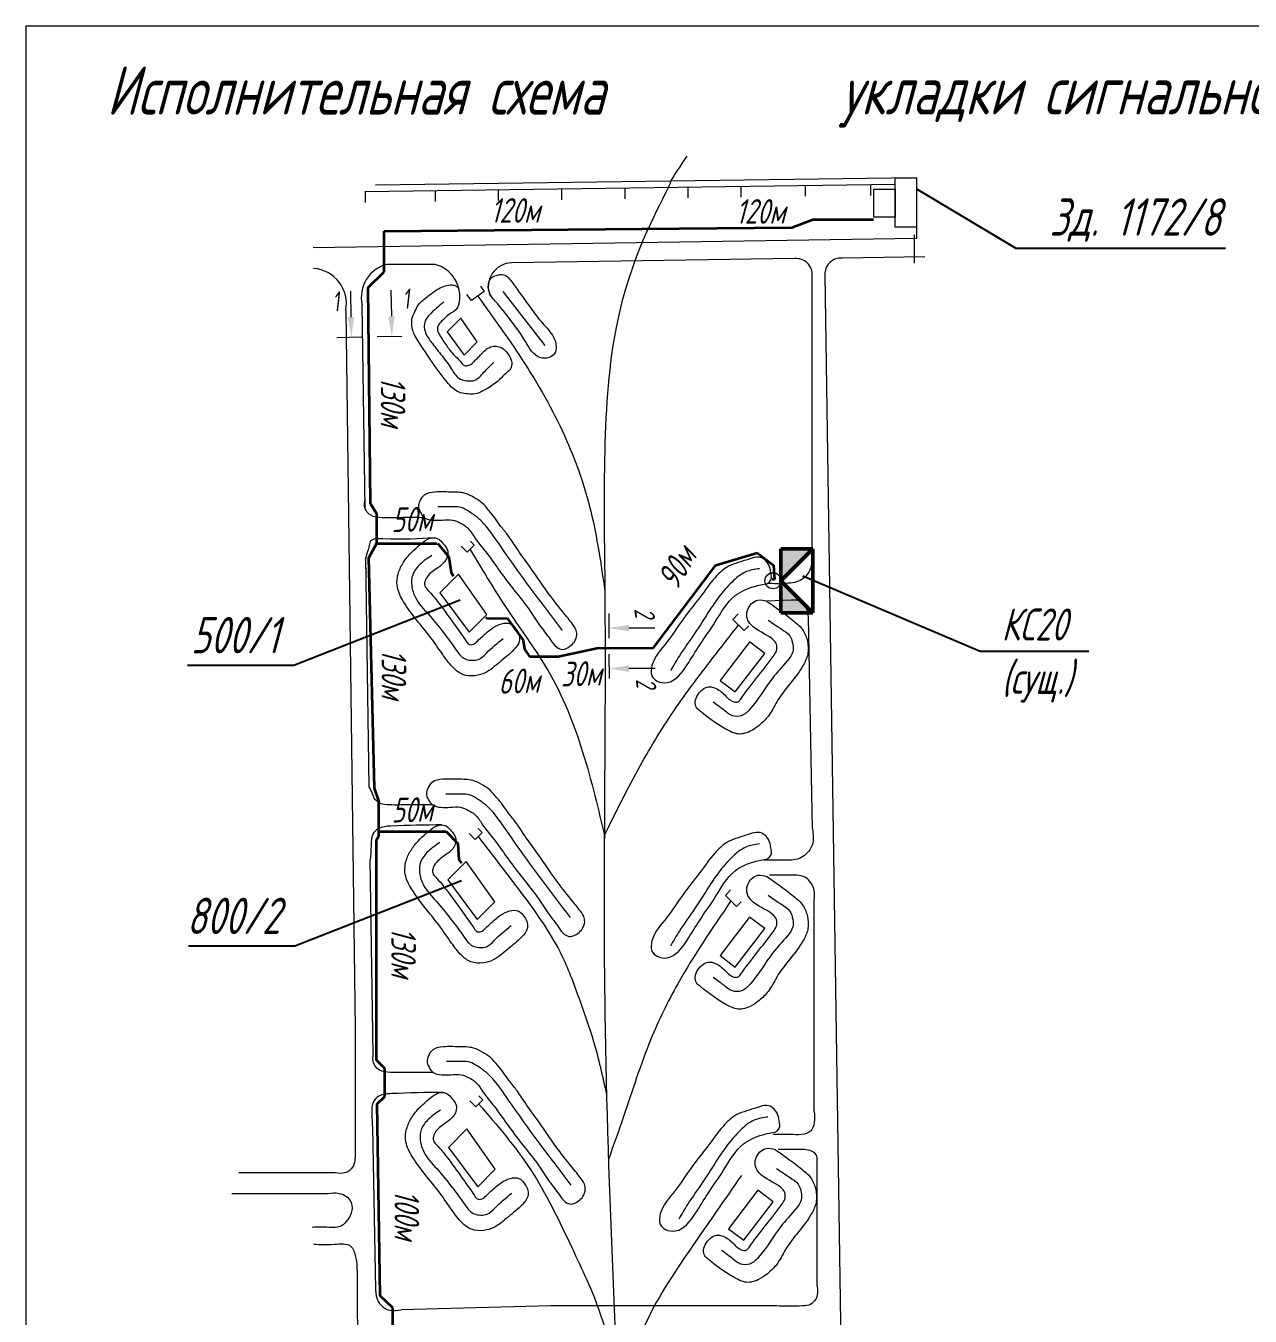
# Model space of a CAD drawing. Header units: millimetres. Extents: x 10081 to 14674, y 790 to 10644.
# Drawn here: x 13138 to 13644, y 2984 to 3518 of the extents above; entities that cross this region are included whole.
import ezdxf
from ezdxf import colors
from ezdxf.entities.mleader import LeaderData, LeaderLine
from ezdxf.enums import TextEntityAlignment as Align
from ezdxf.math import Vec2, Vec3

# ---------------------------------------------------------------- set-up
doc = ezdxf.new("R2010")
doc.units = ezdxf.units.MM
for name, color, linetype, lineweight in [('Линия выноска', 137, 'Continuous', 20), ('Линия связи (Вновь)', 3, 'Continuous', 60), ('Рамка толстая', 7, 'Continuous', 60), ('Строительный', 251, 'Continuous', 13), ('ТаБлица', 253, 'Continuous', 25), ('текст', 7, 'Continuous', 25), ('Щиты пульты (Вновь)', 5, 'Continuous', 50), ('Элемент эл. схем', 7, 'Continuous', 35)]:
    doc.layers.add(name, color=color, linetype=linetype, lineweight=lineweight)
doc.layers.add('Текст.', color=51, linetype='Continuous')
doc.styles.add('Simplex', font='simplex.shx', dxfattribs={"width": 0.7, "oblique": 15})

# ---------------------------------------------------------------- blocks, each defined once
blk = doc.blocks.new('_None')
blk = doc.blocks.new('A$C4BB167BF')
at = {"layer": 'Щиты пульты (Вновь)', "true_color": 0xc7c8ca}
h = blk.add_hatch(color=9, dxfattribs=at)
h.paths.add_polyline_path([(0, 3), (0, 0), (3, 3)])
h.paths.add_polyline_path([(6, 3), (3, 3), (6, 0)])
at = {"layer": 'Щиты пульты (Вновь)', "color": 252, "true_color": 0x939598}
for p, q in [((0, 3), (0, 0)), ((6, 3), (0, 3)), ((0, 0), (3, 3)), ((3, 3), (6, 0)), ((6, 0), (6, 3)), ((0, 0), (6, 0))]:
    blk.add_line(p, q, dxfattribs=at)

msp = doc.modelspace()

# ---------------------------------------------------------------- linework, layer by layer
at = {"color": 18, "lineweight": 20, "true_color": 0x000000}
for points in [[(13497.36704, 3454.66948), (13506.25586, 3454.66948), (13506.25586, 3434.30951), (13497.36704, 3434.30951)], [(13488.54055, 3450.06113), (13497.38524, 3450.06113), (13497.38524, 3438.39052), (13488.54055, 3438.39052)]]:
    msp.add_lwpolyline(points, close=True, dxfattribs=at)
at = {"layer": 'Линия связи (Вновь)', "color": 18, "lineweight": 35, "true_color": 0x000000}
for p, q in [((13454.72359, 3434.11528), (13463.31593, 3437.45289)), ((13463.31593, 3437.45289), (13488.45535, 3437.41901)), ((13286.15888, 3432.63208), (13392.70114, 3433.5499)), ((13286.16434, 3415.85816), (13286.15888, 3432.63208)), ((13392.70114, 3433.5499), (13454.72359, 3434.11528)), ((13279.52187, 3409.4045), (13286.16434, 3415.85816)), ((13280.50295, 3319.9457), (13279.52187, 3409.4045)), ((13283.19401, 3315.82926), (13280.50295, 3319.9457)), ((13283.19401, 3303.75199), (13283.19401, 3315.82926)), ((13279.8911, 3297.68443), (13283.19401, 3303.75199)), ((13282.226, 3202.40581), (13279.8911, 3297.68443)), ((13284.01138, 3197.16057), (13282.226, 3202.40581)), ((13283.93016, 3182.60955), (13284.01138, 3197.16057)), ((13283.06283, 3181.07583), (13283.93016, 3182.60955)), ((13283.06283, 3089.98414), (13283.06283, 3181.07583)), ((13286.44772, 3086.56013), (13283.06283, 3089.98414)), ((13286.44772, 3075.04286), (13286.44772, 3086.56013)), ((13283.30677, 3071.946), (13286.44772, 3075.04286)), ((13284.57689, 2992.63736), (13283.30677, 3071.946)), ((13289.78752, 2987.76432), (13284.57689, 2992.63736)), ((13289.78752, 2979.40227), (13289.78752, 2987.76432))]:
    msp.add_line(p, q, dxfattribs=at)
at = {"layer": 'Рамка толстая', "color": 18, "lineweight": 20, "true_color": 0x000000}
for q in [(14106.69761, 3517.50277), (13138.07261, 2184.37777)]:
    msp.add_line((13138.07261, 3517.50277), q, dxfattribs=at)
at = {"layer": 'Строительный', "color": 18, "lineweight": 20, "true_color": 0x000000}
for p, q in [((13497.36704, 3451.96824), (13278.19683, 3448.89266)), ((13506.25586, 3454.66948), (13282.58578, 3451.70136)), ((13385.63233, 3450.40028), (13385.63233, 3445.99028)), ((13411.7638, 3450.76698), (13411.7638, 3446.35698)), ((13433.63318, 3451.07387), (13433.63318, 3446.66387)), ((13460.18587, 3451.44648), (13460.18587, 3447.03648)), ((13487.16324, 3451.82505), (13487.16324, 3447.41505)), ((13278.32058, 3448.89439), (13278.32058, 3444.48439)), ((13307.23792, 3449.30019), (13307.23792, 3444.89019)), ((13333.36939, 3449.66688), (13333.36939, 3445.25688)), ((13359.50086, 3450.03358), (13359.50086, 3445.62358)), ((13506.25586, 3434.30951), (13506.25586, 3429.61441)), ((13506.25586, 3429.61441), (13256.8823, 3425.79156)), ((13505.44002, 3419.35059), (13505.44002, 3431.12724)), ((13307.26544, 3418.92205), (13287.43545, 3418.92205)), ((13455.85926, 3421.28256), (13338.98827, 3419.55346)), ((13509.66881, 3422.05074), (13475.56709, 3421.48714)), ((13463.09133, 3298.89196), (13463.09133, 3414.2896)), ((13468.33502, 3414.49418), (13482.87612, 2434.19902)), ((13327.55161, 3407.65913), (13322.22202, 3403.92832)), ((13325.99697, 3409.88), (13327.55161, 3407.65913)), ((13335.26457, 3407.6846), (13352.55755, 3385.42208)), ((13278.33115, 3318.02342), (13277.09108, 3402.1666)), ((13322.22202, 3403.92832), (13320.41692, 3406.50698)), ((13270.2903, 3399.90181), (13274.16528, 3103.18558)), ((13317.92585, 3396.7498), (13312.26729, 3391.09124)), ((13324.62116, 3386.87512), (13317.92585, 3396.7498)), ((13312.26729, 3391.09124), (13319.20158, 3381.45553)), ((13319.20158, 3381.45553), (13324.62116, 3386.87512)), ((13318.04585, 3302.47714), (13320.55144, 3299.97155)), ((13320.55144, 3299.97155), (13323.44393, 3302.86404)), ((13323.44393, 3302.86404), (13321.80713, 3304.50084)), ((13280.02578, 3203.03689), (13278.62927, 3297.79495)), ((13316.85613, 3290.90174), (13309.19407, 3283.23968)), ((13328.57851, 3274.20344), (13316.85613, 3290.90174)), ((13309.19407, 3283.23968), (13321.2941, 3266.91903)), ((13454.61085, 3280.18091), (13444.36577, 3279.70768)), ((13321.2941, 3266.91903), (13328.57851, 3274.20344)), ((13430.34375, 3272.19399), (13432.54199, 3274.4469)), ((13435.00009, 3267.65065), (13430.34375, 3272.19399)), ((13436.89333, 3269.59097), (13435.00009, 3267.65065)), ((13463.19848, 3185.54184), (13461.58919, 3273.07988)), ((13321.33046, 3183.78888), (13323.83604, 3181.2833)), ((13323.83604, 3181.2833), (13326.72853, 3184.17579)), ((13326.72853, 3184.17579), (13325.09173, 3185.81259)), ((13281.65475, 3092.50517), (13280.46976, 3172.91096)), ((13320.14073, 3172.21349), (13312.47868, 3164.55143)), ((13331.86311, 3155.51519), (13320.14073, 3172.21349)), ((13312.47868, 3164.55143), (13324.57871, 3148.23078)), ((13427.20112, 3158.1539), (13429.39936, 3160.40681)), ((13431.85747, 3153.61056), (13427.20112, 3158.1539)), ((13324.57871, 3148.23078), (13331.86311, 3155.51519)), ((13433.7507, 3155.55088), (13431.85747, 3153.61056)), ((13463.96278, 3068.78051), (13463.96278, 3156.14489)), ((13274.16528, 3103.18558), (13274.16528, 3056.84034)), ((13321.60258, 3073.23716), (13324.10817, 3070.73158)), ((13324.10817, 3070.73158), (13327.00065, 3073.62406)), ((13327.00065, 3073.62406), (13325.36385, 3075.26087)), ((13281.33926, 3062.36804), (13282.60341, 2995.17654)), ((13320.41285, 3061.66176), (13312.7508, 3053.99971)), ((13332.13523, 3044.96346), (13320.41285, 3061.66176)), ((13312.7508, 3053.99971), (13324.85083, 3037.67906)), ((13324.85083, 3037.67906), (13332.13523, 3044.96346)), ((13465.19265, 2996.58608), (13465.19265, 3046.22322)), ((13265.97209, 3043.46034), (13226.07153, 3043.46034)), ((13223.27921, 3035.0103), (13262.75682, 3035.0103)), ((13355.14365, 2988.46422), (13293.19729, 2986.92779)), ((13441.49679, 2988.46422), (13355.14365, 2988.46422))]:
    msp.add_line(p, q, dxfattribs=at)
for points in [[(13437.02974, 3262.6928), (13425.07703, 3246.99453), (13431.33248, 3242.23162), (13443.46754, 3258.16937), (13437.21209, 3262.93229)], [(13437.02974, 3148.95692), (13425.07703, 3133.25866), (13431.33248, 3128.49574), (13443.46754, 3144.4335), (13437.21209, 3149.19642)], [(13440.65833, 3036.33673), (13428.52327, 3020.39897), (13434.77872, 3015.63605), (13446.91378, 3031.57381), (13440.65833, 3036.33673)]]:
    msp.add_lwpolyline(points, dxfattribs=at)
for centre, radius, start, end in [((13290.69662, 3405.3378), 13.97022, 103.4995273, 193.1203426), ((13303.6357, 3405.5461), 13.85969, 348.9529646, 74.8176439), ((13339.11329, 3409.66471), 9.88954, 90.724334, 202.1324937), ((13456.51844, 3414.72811), 6.58751, 356.1831717, 95.7428842), ((13474.90791, 3414.93269), 6.58751, 84.2571158, 183.8168283), ((13255.99661, 3402.70014), 14.56504, 348.9231227, 85.8692236)]:
    msp.add_arc(centre, radius, start, end, dxfattribs=at)
msp.add_open_spline([(13411.24836, 3463.66808), (13401.86132, 3449.48838), (13411.24836, 3463.66808), (13374.94898, 3397.88387), (13378.73097, 3265.00651), (13374.94336, 3092.82674), (13386.90504, 2894.77614), (13384.99087, 2700.94304), (13382.85812, 2567.00817), (13386.44465, 2480.04628), (13396.07847, 2429.36923), (13396.07847, 2429.36923), (13396.07847, 2429.36923), (13396.07847, 2429.36923), (13396.07847, 2429.36923), (13396.07847, 2429.36923), (13396.07847, 2429.36923), (13396.07847, 2429.36923), (13396.07847, 2429.36923)], degree=3, knots=[0, 0, 0, 0, 25.836333109, 49.871244762, 76.873917157, 116.334767859, 166.936096042, 211.721259242, 248.246118291, 257.850777941, 271.152471293, 282.284588503, 290.662390358, 305.749777897, 312.760031631, 324.633986925, 330.142951601, 332.123990533, 332.123990533, 332.123990533, 332.123990533], dxfattribs=at)
for points in [[(13333.12222, 3402.58355), (13344.54209, 3387.08083), (13350.56041, 3380.41195), (13354.35632, 3380.41195), (13356.65777, 3382.11401), (13357.31533, 3385.04037), (13356.23933, 3388.80282), (13351.63277, 3394.58571), (13347.14759, 3400.41865), (13342.03356, 3407.39005), (13338.44168, 3412.3329), (13336.58953, 3414.18506), (13334.46645, 3414.78148), (13332.52366, 3414.36343), (13330.34177, 3413.22873), (13329.22375, 3409.66471), (13330.28277, 3406.10712), (13333.12222, 3402.58355)], [(13317.23858, 3402.89038), (13315.74448, 3400.08988), (13312.26037, 3397.67101), (13310.83828, 3396.24892), (13309.03802, 3394.44866), (13308.1938, 3392.58985), (13309.03802, 3389.87599), (13312.04099, 3385.23589), (13315.09496, 3381.41784), (13317.54447, 3378.96833), (13319.43313, 3377.07968), (13320.76402, 3377.07968), (13322.53561, 3377.99603), (13323.47989, 3378.94031), (13324.74897, 3380.20939), (13326.01798, 3381.4784), (13328.20201, 3383.66243), (13330.77895, 3384.99056), (13332.98794, 3384.99056), (13335.4091, 3384.01371), (13336.88488, 3382.53793), (13338.42079, 3380.11991), (13338.89031, 3378.409), (13338.42079, 3375.81315), (13336.85662, 3374.24898), (13334.76113, 3372.15349), (13327.01857, 3366.59052), (13323.77067, 3365.35159), (13320.75898, 3365.35159), (13317.79585, 3365.81427), (13315.27051, 3367.13779), (13312.70502, 3369.70328), (13300.10917, 3387.46599), (13298.50317, 3390.28157), (13297.79295, 3392.79879), (13297.66684, 3396.3487), (13298.90541, 3399.4861), (13300.25745, 3402.05197), (13302.59342, 3404.38794), (13308.69562, 3408.85012), (13311.47083, 3410.05401), (13314.13649, 3410.40826), (13315.85273, 3410.05401), (13317.10842, 3408.79831)], [(13310.89636, 3403.39407), (13304.93199, 3398.08621), (13303.17249, 3395.64921), (13302.78209, 3392.77276), (13303.61236, 3389.89631), (13306.13157, 3386.15987), (13310.01046, 3381.20598), (13314.05587, 3375.59761), (13317.055, 3371.88218), (13320.37406, 3370.84347), (13322.93333, 3370.84347), (13327.53201, 3374.43903), (13331.57086, 3378.51401)], [(13324.88682, 3405.79372), (13344.44474, 3377.68436), (13361.60081, 3346.14705), (13371.56179, 3316.92703), (13377.39487, 3284.01852)], [(13363.55463, 3270.92377), (13365.39666, 3268.0938), (13365.77861, 3265.88538), (13364.79862, 3262.97315), (13362.97504, 3261.14956), (13359.8513, 3259.81826), (13357.50044, 3260.71577), (13354.96595, 3263.71181), (13351.00107, 3269.07511), (13346.57211, 3275.64448), (13340.17866, 3283.93411), (13334.13746, 3291.90929), (13328.86862, 3299.17989), (13323.32004, 3306.45308), (13320.43611, 3310.21336), (13317.52385, 3312.10628), (13314.50618, 3313.26307), (13310.10922, 3313.26307), (13306.28469, 3313.26307), (13302.91703, 3314.20938), (13301.19516, 3316.39655), (13300.35543, 3318.96334), (13300.89659, 3321.00305), (13302.71685, 3323.53426), (13307.17291, 3324.81697), (13313.5014, 3324.81697), (13319.60766, 3324.27779), (13323.71554, 3322.36095), (13326.71651, 3320.25982), (13329.4833, 3317.21286), (13331.94801, 3314.10793), (13334.33244, 3310.78903), (13337.21365, 3307.08858), (13340.85743, 3301.78324), (13346.28749, 3294.18178), (13355.17663, 3281.51264), (13361.74164, 3273.24395), (13363.55463, 3270.92377)], [(13302.88895, 3314.22958), (13292.63996, 3314.22958), (13285.29663, 3314.22958), (13280.64779, 3315.22391), (13278.83825, 3317.03345), (13278.09802, 3318.84115), (13278.27626, 3321.74777)], [(13359.86254, 3267.65904), (13333.95207, 3302.9651), (13328.0276, 3311.01979), (13324.74709, 3314.3003), (13321.02601, 3316.92179), (13318.06356, 3318.43917), (13315.11926, 3318.71607), (13308.42124, 3318.71607)], [(13306.80178, 3305.94585), (13285.68274, 3305.46096), (13280.46503, 3304.38688), (13279.85123, 3302.09403), (13278.62927, 3297.79495), (13278.72025, 3291.62184)], [(13303.1743, 3304.80671), (13295.94598, 3298.21659), (13293.28459, 3294.27327), (13291.65057, 3289.63189), (13291.65057, 3285.52155), (13294.21351, 3279.51996), (13299.57265, 3272.01111), (13305.47164, 3264.60666), (13310.76323, 3257.13359), (13314.80368, 3252.13089), (13318.71253, 3249.41007), (13323.81435, 3248.92731), (13327.94748, 3250.14367), (13333.82122, 3254.43941), (13339.85154, 3259.69838), (13342.00029, 3263.00119), (13342.00029, 3265.43391), (13340.91094, 3267.83462), (13338.34262, 3270.40295), (13334.75417, 3270.40295), (13331.13367, 3268.75903), (13326.76847, 3265.10934), (13324.89757, 3263.3988), (13322.74066, 3261.7944), (13321.50953, 3261.7944), (13319.92727, 3263.37666), (13314.61049, 3270.96608), (13308.67769, 3279.07232), (13304.24337, 3284.33857), (13302.9661, 3286.16395), (13302.9661, 3287.67373), (13304.04176, 3289.92206), (13308.31595, 3293.53387), (13311.28473, 3296.13122), (13312.28182, 3298.0737), (13312.28182, 3301.06757), (13310.6117, 3303.48322), (13308.7209, 3305.37402), (13305.82011, 3305.88766), (13303.80101, 3305.16545), (13303.1743, 3304.80671)], [(13321.72172, 3301.14183), (13338.67009, 3273.92914), (13353.80256, 3251.25191), (13368.36285, 3216.95607), (13377.44232, 3181.88195)], [(13305.91708, 3298.67042), (13301.02713, 3294.98215), (13297.98244, 3290.61318), (13297.56145, 3286.14844), (13299.11616, 3281.18534), (13304.35295, 3274.47088), (13310.88762, 3266.4855), (13315.71357, 3259.94436), (13317.97859, 3257.02739), (13319.99034, 3255.72988), (13322.61327, 3255.29738), (13325.1598, 3255.62812), (13328.3725, 3258.17417), (13335.38038, 3264.33654)], [(13444.61243, 3287.03824), (13439.05758, 3285.80172), (13431.23928, 3282.01461), (13423.05252, 3271.21096), (13416.49135, 3261.39837), (13411.39765, 3253.37262), (13403.2219, 3246.08656), (13399.03009, 3246.72637), (13396.87311, 3248.88335), (13396.87311, 3253.12947), (13403.02239, 3262.77212), (13409.45554, 3271.89627), (13416.56145, 3281.15734), (13422.93412, 3289.42255), (13427.63035, 3293.63085), (13435.72288, 3296.71357), (13442.30169, 3297.58604), (13445.15311, 3294.73462), (13446.02776, 3291.53692), (13446.02776, 3288.51236), (13444.61243, 3287.03824)], [(13463.09133, 3298.89196), (13462.2438, 3292.95913), (13458.82231, 3288.69011), (13452.54009, 3287.03824), (13444.61243, 3287.03824)], [(13441.32934, 3293.15833), (13435.68157, 3291.82626), (13429.96367, 3287.65173), (13424.54945, 3281.48977), (13420.8108, 3276.09115), (13414.50863, 3266.36967), (13408.22199, 3257.15735), (13404.50222, 3250.9301)], [(13444.36577, 3279.70768), (13440.69619, 3280.18091), (13438.06033, 3278.73066), (13436.31593, 3275.94335), (13436.31593, 3272.41562), (13437.70847, 3270.03068), (13446.75995, 3263.96894), (13448.29339, 3261.92527), (13448.29339, 3259.20831), (13446.93363, 3256.87453), (13433.40926, 3239.13753), (13432.40525, 3238.13352), (13430.77502, 3238.13352), (13426.95917, 3240.96558), (13422.76795, 3243.88757), (13420.76898, 3244.34843), (13418.33947, 3243.58033), (13415.81065, 3241.0515), (13414.79462, 3238.1953), (13415.31741, 3235.73737), (13416.7314, 3234.32339), (13429.03992, 3225.97829), (13431.80251, 3224.95431), (13434.49746, 3224.95431), (13437.45113, 3225.96665), (13441.11626, 3228.37905), (13444.97825, 3232.24104), (13448.46348, 3238.13287), (13459.43252, 3253.2891), (13461.23584, 3257.68278), (13461.13678, 3263.07102), (13459.37956, 3267.6034), (13455.41933, 3271.56362), (13449.71627, 3275.91049), (13444.36577, 3279.70768)], [(13461.58919, 3273.07988), (13460.807, 3276.65), (13458.38748, 3279.55198), (13454.61085, 3280.18091)], [(13377.19499, 3182.94243), (13391.9836, 3211.61876), (13406.73461, 3235.63371), (13418.04759, 3251.01838), (13432.67192, 3269.92232)], [(13444.8684, 3271.9177), (13450.52046, 3268.1202), (13453.7927, 3265.41242), (13455.08177, 3261.91212), (13455.08177, 3258.85827), (13452.86901, 3255.19287), (13446.6861, 3247.9452), (13437.44363, 3235.18669), (13433.83361, 3232.409), (13430.10186, 3232.409), (13427.15441, 3234.2827), (13422.16321, 3238.01091)], [(13366.83923, 3152.23552), (13368.68127, 3149.40555), (13369.06321, 3147.19713), (13368.08323, 3144.28489), (13366.25964, 3142.46131), (13363.1359, 3141.13001), (13360.78504, 3142.02752), (13358.25055, 3145.02355), (13354.28568, 3150.38686), (13349.85672, 3156.95623), (13343.46327, 3165.24586), (13337.42207, 3173.22104), (13332.15323, 3180.49164), (13326.60464, 3187.76483), (13323.72072, 3191.5251), (13320.80846, 3193.41803), (13317.79079, 3194.57482), (13313.39383, 3194.57482), (13309.5693, 3194.57482), (13306.20164, 3195.52113), (13304.47976, 3197.7083), (13303.64004, 3200.27509), (13304.1812, 3202.3148), (13306.00146, 3204.84601), (13310.45752, 3206.12872), (13316.78601, 3206.12872), (13322.89227, 3205.58954), (13327.00015, 3203.6727), (13330.00111, 3201.57157), (13332.7679, 3198.52461), (13335.23262, 3195.41968), (13337.61705, 3192.10078), (13340.49826, 3188.40033), (13344.14203, 3183.09499), (13349.57209, 3175.49353), (13358.46124, 3162.82439), (13365.02624, 3154.5557), (13366.83923, 3152.23552)], [(13306.17356, 3195.54133), (13295.92457, 3195.54133), (13288.58124, 3195.54133), (13283.9324, 3196.53566), (13282.12286, 3198.3452), (13281.38263, 3200.1529), (13280.02578, 3203.03689)], [(13363.14715, 3148.97079), (13337.23668, 3184.27685), (13331.3122, 3192.33154), (13328.03169, 3195.61205), (13324.31062, 3198.23354), (13321.34817, 3199.75092), (13318.40387, 3200.02782), (13311.70585, 3200.02782)], [(13310.08639, 3187.2576), (13288.96734, 3186.77271), (13283.74963, 3185.69863), (13281.45678, 3183.40577), (13280.78778, 3179.0901), (13280.46976, 3172.91096)], [(13306.4589, 3186.11846), (13299.23059, 3179.52834), (13296.5692, 3175.58502), (13294.93517, 3170.94364), (13294.93517, 3166.8333), (13297.49812, 3160.83171), (13302.85725, 3153.32286), (13308.75625, 3145.91841), (13314.04784, 3138.44534), (13318.08828, 3133.44264), (13321.99714, 3130.72182), (13327.09895, 3130.23906), (13331.23209, 3131.45542), (13337.10582, 3135.75116), (13343.13615, 3141.01013), (13345.2849, 3144.31294), (13345.2849, 3146.74566), (13344.19555, 3149.14637), (13341.62723, 3151.7147), (13338.03877, 3151.7147), (13334.41827, 3150.07078), (13330.05308, 3146.42109), (13328.18217, 3144.71055), (13326.02527, 3143.10615), (13324.79414, 3143.10615), (13323.21188, 3144.68841), (13317.8951, 3152.27783), (13311.9623, 3160.38407), (13307.52798, 3165.65032), (13306.25071, 3167.4757), (13306.25071, 3168.98548), (13307.32637, 3171.23381), (13311.60056, 3174.84562), (13314.56934, 3177.44297), (13315.56643, 3179.38545), (13315.56643, 3182.37932), (13313.89631, 3184.79497), (13312.00551, 3186.68577), (13309.10471, 3187.19941), (13307.08562, 3186.4772), (13306.4589, 3186.11846)], [(13444.61243, 3173.30236), (13439.05758, 3172.06584), (13431.23928, 3168.27874), (13423.05252, 3157.47508), (13416.49135, 3147.6625), (13411.39765, 3139.63674), (13403.2219, 3132.35069), (13399.03009, 3132.9905), (13396.87311, 3135.14748), (13396.87311, 3139.3936), (13403.02239, 3149.03625), (13409.45554, 3158.1604), (13416.56145, 3167.42147), (13422.93412, 3175.68668), (13427.63035, 3179.89497), (13435.72288, 3182.9777), (13442.30169, 3183.85017), (13445.15311, 3180.99875), (13446.02776, 3177.80105), (13446.02776, 3174.77649), (13444.61243, 3173.30236)], [(13463.19848, 3185.54184), (13463.19848, 3179.13801), (13460.46131, 3175.12846), (13457.8736, 3173.45625), (13451.09685, 3172.70469), (13443.1397, 3172.70469)], [(13309.20168, 3179.98217), (13304.31174, 3176.2939), (13301.26704, 3171.92493), (13300.84606, 3167.46019), (13302.40077, 3162.49709), (13307.63756, 3155.78263), (13314.17223, 3147.79725), (13318.99818, 3141.25611), (13321.26319, 3138.33914), (13323.27494, 3137.04163), (13325.89788, 3136.60913), (13328.44441, 3136.93987), (13331.65711, 3139.48592), (13338.66499, 3145.64829)], [(13325.00633, 3182.45358), (13343.56964, 3158.20143), (13359.7628, 3132.95161), (13367.14053, 3114.40585), (13372.62559, 3098.16024), (13378.07927, 3075.78486)], [(13441.32934, 3179.42246), (13435.68157, 3178.09039), (13429.96367, 3173.91586), (13424.54945, 3167.7539), (13420.8108, 3162.35527), (13414.50863, 3152.6338), (13408.22199, 3143.42148), (13404.50222, 3137.19423)], [(13444.36577, 3165.97181), (13440.69619, 3166.44504), (13438.06033, 3164.99479), (13436.31593, 3162.20748), (13436.31593, 3158.67975), (13437.70847, 3156.29481), (13446.75995, 3150.23307), (13448.29339, 3148.1894), (13448.29339, 3145.47244), (13446.93363, 3143.13865), (13433.40926, 3125.40166), (13432.40525, 3124.39765), (13430.77502, 3124.39765), (13426.95917, 3127.22971), (13422.76795, 3130.1517), (13420.76898, 3130.61256), (13418.33947, 3129.84446), (13415.81065, 3127.31563), (13414.79462, 3124.45943), (13415.31741, 3122.0015), (13416.7314, 3120.58752), (13429.03992, 3112.24242), (13431.80251, 3111.21843), (13434.49746, 3111.21843), (13437.45113, 3112.23078), (13441.11626, 3114.64318), (13444.97825, 3118.50516), (13448.46348, 3124.397), (13459.43252, 3139.55323), (13461.23584, 3143.94691), (13461.13678, 3149.33515), (13459.37956, 3153.86753), (13455.41933, 3157.82775), (13449.71627, 3162.17462), (13444.36577, 3165.97181)], [(13463.96278, 3156.14489), (13463.96278, 3160.03202), (13462.66523, 3163.21864), (13460.31751, 3165.56635), (13456.74992, 3166.52113), (13453.5023, 3166.52113), (13445.44123, 3166.52113)], [(13444.8684, 3158.18183), (13450.52046, 3154.38433), (13453.7927, 3151.67655), (13455.08177, 3148.17625), (13455.08177, 3145.1224), (13452.86901, 3141.457), (13446.6861, 3134.20933), (13437.44363, 3121.45081), (13433.83361, 3118.67313), (13430.10186, 3118.67313), (13427.15441, 3120.54683), (13422.16321, 3124.27504)], [(13429.5293, 3155.88223), (13407.54965, 3121.60749), (13396.40639, 3098.67865), (13385.17004, 3066.82893), (13378.87438, 3049.04137)], [(13367.11135, 3041.68379), (13368.95339, 3038.85383), (13369.33533, 3036.6454), (13368.35535, 3033.73317), (13366.53176, 3031.90959), (13363.40802, 3030.57829), (13361.05716, 3031.4758), (13358.52267, 3034.47183), (13354.5578, 3039.83513), (13350.12884, 3046.40451), (13343.73539, 3054.69413), (13337.69419, 3062.66932), (13332.42535, 3069.93992), (13326.87677, 3077.21311), (13323.99284, 3080.97338), (13321.08058, 3082.86631), (13318.06291, 3084.0231), (13313.66595, 3084.0231), (13309.84142, 3084.0231), (13306.47376, 3084.96941), (13304.75188, 3087.15658), (13303.91216, 3089.72336), (13304.45332, 3091.76308), (13306.27358, 3094.29429), (13310.72964, 3095.577), (13317.05813, 3095.577), (13323.16439, 3095.03781), (13327.27227, 3093.12097), (13330.27324, 3091.01985), (13333.04002, 3087.97289), (13335.50474, 3084.86795), (13337.88917, 3081.54905), (13340.77038, 3077.84861), (13344.41415, 3072.54327), (13349.84421, 3064.94181), (13358.73336, 3052.27267), (13365.29837, 3044.00397), (13367.11135, 3041.68379)], [(13306.44568, 3084.98961), (13296.19669, 3084.98961), (13288.85336, 3084.98961), (13284.20452, 3085.98393), (13282.39498, 3087.79347), (13281.65475, 3089.60118), (13281.65475, 3092.50517)], [(13363.41927, 3038.41907), (13337.5088, 3073.72512), (13331.58432, 3081.77982), (13328.30381, 3085.06033), (13324.58274, 3087.68182), (13321.62029, 3089.1992), (13318.67599, 3089.47609), (13311.97797, 3089.47609)], [(13310.35851, 3076.70588), (13289.23946, 3076.22099), (13284.02175, 3075.1469), (13281.7289, 3072.85405), (13281.0599, 3068.53838), (13281.33926, 3062.36804)], [(13306.73102, 3075.56673), (13299.50271, 3068.97661), (13296.84132, 3065.03329), (13295.20729, 3060.39192), (13295.20729, 3056.28158), (13297.77024, 3050.27998), (13303.12937, 3042.77113), (13309.02837, 3035.36669), (13314.31996, 3027.89362), (13318.36041, 3022.89091), (13322.26926, 3020.1701), (13327.37107, 3019.68734), (13331.50421, 3020.9037), (13337.37794, 3025.19944), (13343.40827, 3030.45841), (13345.55702, 3033.76121), (13345.55702, 3036.19393), (13344.46767, 3038.59465), (13341.89935, 3041.16297), (13338.3109, 3041.16297), (13334.69039, 3039.51905), (13330.3252, 3035.86936), (13328.45429, 3034.15883), (13326.29739, 3032.55442), (13325.06626, 3032.55442), (13323.484, 3034.13668), (13318.16722, 3041.7261), (13312.23442, 3049.83235), (13307.8001, 3055.0986), (13306.52283, 3056.92397), (13306.52283, 3058.43376), (13307.59849, 3060.68209), (13311.87268, 3064.29389), (13314.84146, 3066.89124), (13315.83855, 3068.83373), (13315.83855, 3071.82759), (13314.16843, 3074.24325), (13312.27763, 3076.13404), (13309.37683, 3076.64769), (13307.35774, 3075.92548), (13306.73102, 3075.56673)], [(13325.2063, 3071.98512), (13346.66469, 3044.86464), (13363.72799, 3012.57835), (13375.37346, 2985.62938), (13382.27778, 2959.54207)], [(13448.05867, 3060.44267), (13442.50382, 3059.20615), (13434.68553, 3055.41905), (13426.49877, 3044.61539), (13419.93759, 3034.80281), (13414.84389, 3026.77705), (13406.66814, 3019.491), (13402.47633, 3020.13081), (13400.31935, 3022.28779), (13400.31935, 3026.5339), (13406.46863, 3036.17655), (13412.90178, 3045.30071), (13420.0077, 3054.56178), (13426.38037, 3062.82699), (13431.07659, 3067.03528), (13439.16912, 3070.118), (13445.74794, 3070.99048), (13448.59936, 3068.13906), (13449.474, 3064.94136), (13449.474, 3061.9168), (13448.05867, 3060.44267)], [(13309.4738, 3069.43044), (13304.58386, 3065.74218), (13301.53916, 3061.37321), (13301.11818, 3056.90847), (13302.67289, 3051.94536), (13307.90968, 3045.23091), (13314.44435, 3037.24552), (13319.2703, 3030.70438), (13321.53531, 3027.78741), (13323.54706, 3026.48991), (13326.17, 3026.05741), (13328.71653, 3026.38814), (13331.92923, 3028.9342), (13338.93711, 3035.09656)], [(13444.77558, 3066.56277), (13439.12782, 3065.23069), (13433.40991, 3061.05617), (13427.99569, 3054.89421), (13424.25705, 3049.49558), (13417.95487, 3039.77411), (13411.66824, 3030.56179), (13407.94846, 3024.33454)], [(13463.96278, 3068.78051), (13463.96278, 3064.22699), (13462.35577, 3060.693), (13458.81842, 3059.32267), (13453.98164, 3059.32267), (13447.03052, 3059.32267)], [(13274.16528, 3056.84034), (13274.16528, 3051.29184), (13273.12448, 3045.79736), (13270.33915, 3043.59559), (13265.97209, 3043.46034)], [(13447.81201, 3053.11212), (13444.14243, 3053.58535), (13441.50657, 3052.1351), (13439.76218, 3049.34779), (13439.76218, 3045.82006), (13441.15471, 3043.43512), (13450.20619, 3037.37338), (13451.73963, 3035.32971), (13451.73963, 3032.61275), (13450.37987, 3030.27896), (13436.8555, 3012.54197), (13435.85149, 3011.53795), (13434.22126, 3011.53795), (13430.40542, 3014.37002), (13426.2142, 3017.292), (13424.21522, 3017.75287), (13421.78572, 3016.98477), (13419.25689, 3014.45594), (13418.24087, 3011.59974), (13418.76366, 3009.14181), (13420.17764, 3007.72783), (13432.48617, 2999.38273), (13435.24875, 2998.35874), (13437.9437, 2998.35874), (13440.89737, 2999.37109), (13444.56251, 3001.78349), (13448.42449, 3005.64547), (13451.90973, 3011.53731), (13462.87876, 3026.69354), (13464.68208, 3031.08722), (13464.58303, 3036.47546), (13462.8258, 3041.00784), (13458.86558, 3044.96806), (13453.16252, 3049.31492), (13447.81201, 3053.11212)], [(13465.19265, 3046.22322), (13465.19265, 3048.48865), (13464.71178, 3050.97311), (13462.10447, 3052.67931), (13456.27382, 3053.12986), (13449.0869, 3053.12986)], [(13448.31464, 3045.32214), (13453.9667, 3041.52464), (13457.23894, 3038.81686), (13458.52801, 3035.31656), (13458.52801, 3032.26271), (13456.31525, 3028.59731), (13450.13235, 3021.34964), (13440.88987, 3008.59112), (13437.27985, 3005.81344), (13433.5481, 3005.81344), (13430.60065, 3007.68714), (13425.60945, 3011.41535)], [(13433.87818, 3042.43341), (13412.77444, 3011.97905), (13393.54658, 2979.65057), (13382.84394, 2944.56591)], [(13262.75682, 3035.0103), (13267.62348, 3035.0103), (13272.04843, 3032.25335), (13272.86221, 3027.87141), (13271.08206, 3024.0604), (13268.58567, 3021.56401), (13263.39781, 3020.95449), (13256.42186, 3020.95449)], [(13257.08311, 3013.98609), (13265.47235, 3013.98609), (13272.47085, 3013.08969), (13274.40598, 3008.72847), (13274.99726, 3000.70399)], [(13274.99726, 3000.70399), (13276.70714, 2947.77693), (13276.23894, 2942.61615), (13274.17053, 2940.54773), (13270.3555, 2939.48748), (13264.05049, 2939.48748)], [(13282.60341, 2995.17654), (13283.75141, 2990.3456), (13288.62651, 2986.67693), (13293.19729, 2986.92779)], [(13465.19265, 2996.58608), (13465.19265, 2993.09979), (13462.4056, 2989.13497), (13459.16086, 2988.46422), (13448.29078, 2988.46422), (13441.49679, 2988.46422)]]:
    msp.add_spline(points, degree=3, dxfattribs=at)
at = {"layer": 'Текст.', "color": 18, "lineweight": 35, "true_color": 0x000000}
for p, q in [((13283.56185, 3303.52312), (13308.14645, 3303.52312)), ((13308.34448, 3303.55158), (13312.92786, 3298.05716)), ((13312.92786, 3298.05716), (13313.84451, 3291.64699)), ((13423.26422, 3294.67241), (13440.35658, 3299.75853)), ((13440.35658, 3299.75853), (13447.08445, 3294.67241)), ((13313.84451, 3291.64699), (13314.91401, 3290.12075)), ((13397.32251, 3260.29493), (13423.26422, 3294.67241)), ((13447.08445, 3294.67241), (13447.50434, 3288.65223)), ((13447.50434, 3288.65223), (13446.5377, 3288.65478)), ((13328.22328, 3273.06201), (13328.89367, 3272.50393)), ((13328.89367, 3272.50393), (13337.05014, 3272.72717)), ((13337.05014, 3272.72717), (13343.6844, 3263.67201)), ((13343.6844, 3263.67201), (13344.24781, 3259.95723)), ((13344.24781, 3259.84464), (13346.27615, 3256.80526)), ((13358.10809, 3256.80526), (13374.78545, 3260.40749)), ((13374.78545, 3260.40749), (13397.32251, 3260.29493)), ((13346.27615, 3256.80526), (13358.10809, 3256.80526)), ((13283.79351, 3184.50107), (13311.76492, 3184.50107)), ((13311.76492, 3184.50107), (13316.58221, 3179.53348)), ((13316.58221, 3179.53348), (13317.0484, 3172.85825)), ((13317.0484, 3172.85825), (13318.13615, 3171.46112))]:
    msp.add_line(p, q, dxfattribs=at)
at = {"layer": 'Щиты пульты (Вновь)', "color": 18, "lineweight": 20, "true_color": 0x000000}
msp.add_circle((13446.88867, 3288.1924), 3.3075, dxfattribs=at)
at = {"layer": 'Элемент эл. схем', "color": 18, "lineweight": 20, "true_color": 0x000000}
for p, q in [((13272.257, 3407.88603), (13272.46894, 3397.1206)), ((13288.97703, 3408.21521), (13289.18897, 3397.44978)), ((13266.63422, 3388.75413), (13276.75553, 3388.9534)), ((13283.35426, 3389.08331), (13293.47556, 3389.28257)), ((13379.07896, 3274.58495), (13379.09397, 3264.46169)), ((13398.10535, 3268.61489), (13387.33784, 3268.59892)), ((13379.10375, 3257.8617), (13379.11877, 3247.73844)), ((13398.13014, 3251.89164), (13387.36264, 3251.87567))]:
    msp.add_line(p, q, dxfattribs=at)
for points in [[(13271.09421, 3397.09354), (13273.84368, 3397.14767), (13272.63133, 3388.8722)], [(13287.81424, 3397.42271), (13290.56371, 3397.47684), (13289.35136, 3389.20138)], [(13387.3358, 3269.97392), (13387.33988, 3267.22393), (13379.08785, 3268.58669)], [(13387.3606, 3253.25067), (13387.36468, 3250.50067), (13379.11265, 3251.86344)]]:
    msp.add_solid(points, dxfattribs=at)

# ---------------------------------------------------------------- block references
at = {"color": 18, "lineweight": 20, "true_color": 0x000000, "xscale": 4.41, "yscale": 4.41, "zscale": 4.41, "rotation": 90}
msp.add_blockref('A$C4BB167BF', (13463.42604, 3274.9626), dxfattribs=at)

# ---------------------------------------------------------------- texts
at = {"layer": 'ТаБлица', "color": 18, "lineweight": 20, "true_color": 0x000000, "char_height": 10.164, "width": 275.88, "attachment_point": 5, "style": 'Simplex'}
for insert in [(13340.30175, 3441.19999), (13441.72253, 3440.79793)]:
    msp.add_mtext('120м', dxfattribs=dict(at, insert=insert))
for s, insert, rotation in [('130м', (13289.86933, 3362.21842), 270), ('50м', (13297.68434, 3313.52538), 1.5610589), ('90м', (13407.07556, 3293.72598), 59.3926659), ('130м', (13290.22602, 3249.70564), 270), ('30м', (13367.55589, 3249.73925), 1.5610589), ('60м', (13341.85897, 3246.73676), 1.5610589), ('50м', (13297.7001, 3193.52224), 1.5610589), ('130м', (13294.19578, 3134.66573), 270), ('100м', (13295.5937, 3026.22786), 270)]:
    msp.add_mtext(s, dxfattribs=dict(at, insert=insert, rotation=rotation))
at = {"layer": 'текст', "color": 18, "lineweight": 20, "true_color": 0x000000, "style": 'Simplex', "oblique": 15, "width": 0.7}
for s, p in [('укладки сигнальной ленты "Осторожно кабель" в траншее', (13747.14346, 3480.87686)), ('Исполнительная схема', (13274.38037, 3480.79411))]:
    msp.add_text(s, height=20, dxfattribs=at).set_placement(p, align=Align.CENTER)
at = {"layer": 'текст', "color": 18, "lineweight": 20, "true_color": 0x000000, "char_height": 11.55, "attachment_point": 5, "style": 'Simplex'}
for s, insert, rotation in [('{\\H0.7x;1}', (13265.88342, 3403.45781), 8.5528659), ('{\\H0.7x;1}', (13294.86864, 3404.55355), 8.5528659), ('{\\H0.7x;2}', (13393.79387, 3275.06801), 277.5099604), ('{\\H0.7x;2}', (13394.36186, 3246.06765), 277.5099604)]:
    msp.add_mtext_dynamic_manual_height_columns(s, width=8.7102084, gutter_width=15, heights=[0], dxfattribs=dict(at, insert=insert, rotation=rotation))

# ---------------------------------------------------------------- leaders
at = {"layer": 'Линия выноска', "color": 18, "lineweight": 20, "true_color": 0x000000}
ml = msp.add_multileader_mtext('Standard', dxfattribs=at)
ml.set_content('\\pxsm0.75;{\\C256;\\c0;Зд. 1172/8}', color=2, style='Simplex')
ml.set_leader_properties()
ml.set_arrow_properties(name='NONE')
ml.build(insert=Vec2(0, 0))
ml.multileader.update_dxf_attribs({"text_left_attachment_type": 6, "text_right_attachment_type": 6, "dogleg_length": 8.32248, "arrow_head_size": 17.64})
ctx = ml.context
ctx.base_point, ctx.char_height, ctx.arrow_head_size, ctx.landing_gap_size, ctx.plane_origin = Vec3(13552.37012, 3425.60767), 15.435, 17.64, 8.82, Vec3(13619.54863, 3453.40751)
ctx.left_attachment, ctx.right_attachment = 6, 6
notes = []
notes.append((ctx, [(0, (1, 1, 0), (13547.26451, 3425.60767), (1, 0), 5.10561, [(0, [(13506.25586, 3450.1548)], 0, [])])]))
ctx.mtext.insert, ctx.mtext.flow_direction = Vec3(13561.19012, 3446.18767), 5
ml = msp.add_multileader_mtext('Standard', dxfattribs=at)
ml.set_content('{\\C256;\\c0;КС20 ^J(сущ.)}', color=2, style='Simplex')
ml.set_leader_properties()
ml.set_arrow_properties(name='NONE')
ml.build(insert=Vec2(0, 0))
ml.multileader.update_dxf_attribs({"text_left_attachment_type": 6, "text_right_attachment_type": 6, "dogleg_length": 0, "arrow_head_size": 17.64})
ctx = ml.context
ctx.base_point, ctx.char_height, ctx.arrow_head_size, ctx.landing_gap_size, ctx.plane_origin = Vec3(13532.53311, 3259.06772), 13.23, 17.64, 8.82, Vec3(13666.82359, 3125.57755)
ctx.left_attachment, ctx.right_attachment = 6, 6
notes.append((ctx, [(0, (1, 1, 0), (13532.53311, 3259.06772), (1, 0), 0, [(0, [(13459.19353, 3290.24681)], 0, [])])]))
ctx.mtext.insert, ctx.mtext.flow_direction = Vec3(13541.35311, 3276.70772), 5
ml = msp.add_multileader_mtext('Standard', dxfattribs=at)
ml.set_content('{\\C256;\\c0;500/1}', color=2, style='Simplex')
ml.set_leader_properties()
ml.set_arrow_properties(name='NONE')
ml.build(insert=Vec2(0, 0))
ml.multileader.update_dxf_attribs({"text_left_attachment_type": 6, "text_right_attachment_type": 6, "dogleg_length": 0, "arrow_head_size": 12.32})
ctx = ml.context
ctx.base_point, ctx.char_height, ctx.arrow_head_size, ctx.landing_gap_size, ctx.plane_origin = Vec3(13189.74663, 3253.19708), 15, 12.32, 6.16, Vec3(12985.65749, 3140.61615)
ctx.left_attachment, ctx.right_attachment, ctx.text_align_type = 6, 6, 2
notes.append((ctx, [(1, (1, 1, 0), (13248.82029, 3253.19708), (-1, 0), 0, [(0, [(13317.6321, 3280.17189)], 0, [])])]))
ctx.mtext.insert, ctx.mtext.alignment, ctx.mtext.flow_direction = Vec3(13242.66029, 3273.19708), 3, 5
ml = msp.add_multileader_mtext('Standard', dxfattribs=at)
ml.set_content('{\\C256;\\c0;800/2}', color=2, style='Simplex')
ml.set_leader_properties()
ml.set_arrow_properties(name='NONE')
ml.build(insert=Vec2(0, 0))
ml.multileader.update_dxf_attribs({"text_left_attachment_type": 6, "text_right_attachment_type": 6, "dogleg_length": 0, "arrow_head_size": 12.32})
ctx = ml.context
ctx.base_point, ctx.char_height, ctx.arrow_head_size, ctx.landing_gap_size, ctx.plane_origin = Vec3(13186.97949, 3137.19467), 15, 12.32, 6.16, Vec3(12986.12478, 3024.61374)
ctx.left_attachment, ctx.right_attachment, ctx.text_align_type = 6, 6, 2
notes.append((ctx, [(1, (1, 1, 0), (13249.28759, 3137.19467), (-1, 0), 0, [(0, [(13318.09939, 3164.16947)], 0, [])])]))
ctx.mtext.insert, ctx.mtext.alignment, ctx.mtext.flow_direction = Vec3(13243.12759, 3157.19467), 3, 5
for ctx, leaders in notes:
    for number, flags, end, landing, length, lines in leaders:
        leader = LeaderData()
        leader.index, (leader.has_last_leader_line, leader.has_dogleg_vector, leader.attachment_direction) = number, flags
        leader.last_leader_point, leader.dogleg_vector, leader.dogleg_length = Vec3(end), Vec3(landing), length
        for number, points, colour, breaks in lines:
            line = LeaderLine()
            line.index, line.vertices, line.color, line.breaks = number, Vec3.list(points), colors.encode_raw_color(colour), breaks
            leader.lines.append(line)
        ctx.leaders.append(leader)

doc.saveas('drawing.dxf')
